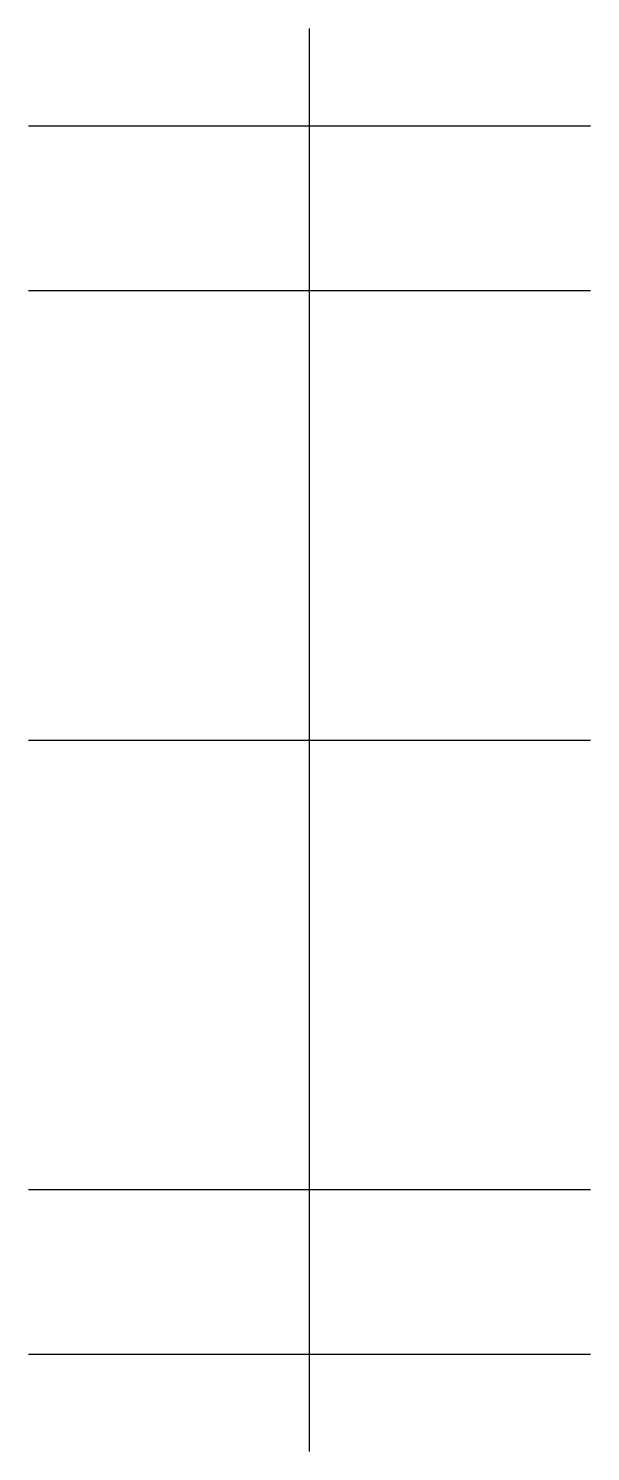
# Model space of a CAD drawing. Extents: x 0 to 37.5, y 16.5 to 111.5.
import ezdxf

# ---------------------------------------------------------------- set-up
doc = ezdxf.new("R2010")
doc.units = 0
doc.header["$MEASUREMENT"] = 0
doc.layers.get('Defpoints').update_dxf_attribs({"linetype": 'CONTINUOUS'})

msp = doc.modelspace()

# ---------------------------------------------------------------- linework, layer by layer
at = {"layer": 'Defpoints'}
for p, q in [((18.75, 16.5), (18.75, 111.5)), ((0, 105), (37.5, 105)), ((0, 94), (37.5, 94)), ((0, 64), (37.5, 64)), ((0, 34), (37.5, 34)), ((0, 23), (37.5, 23))]:
    msp.add_line(p, q, dxfattribs=at)

doc.saveas('drawing.dxf')
